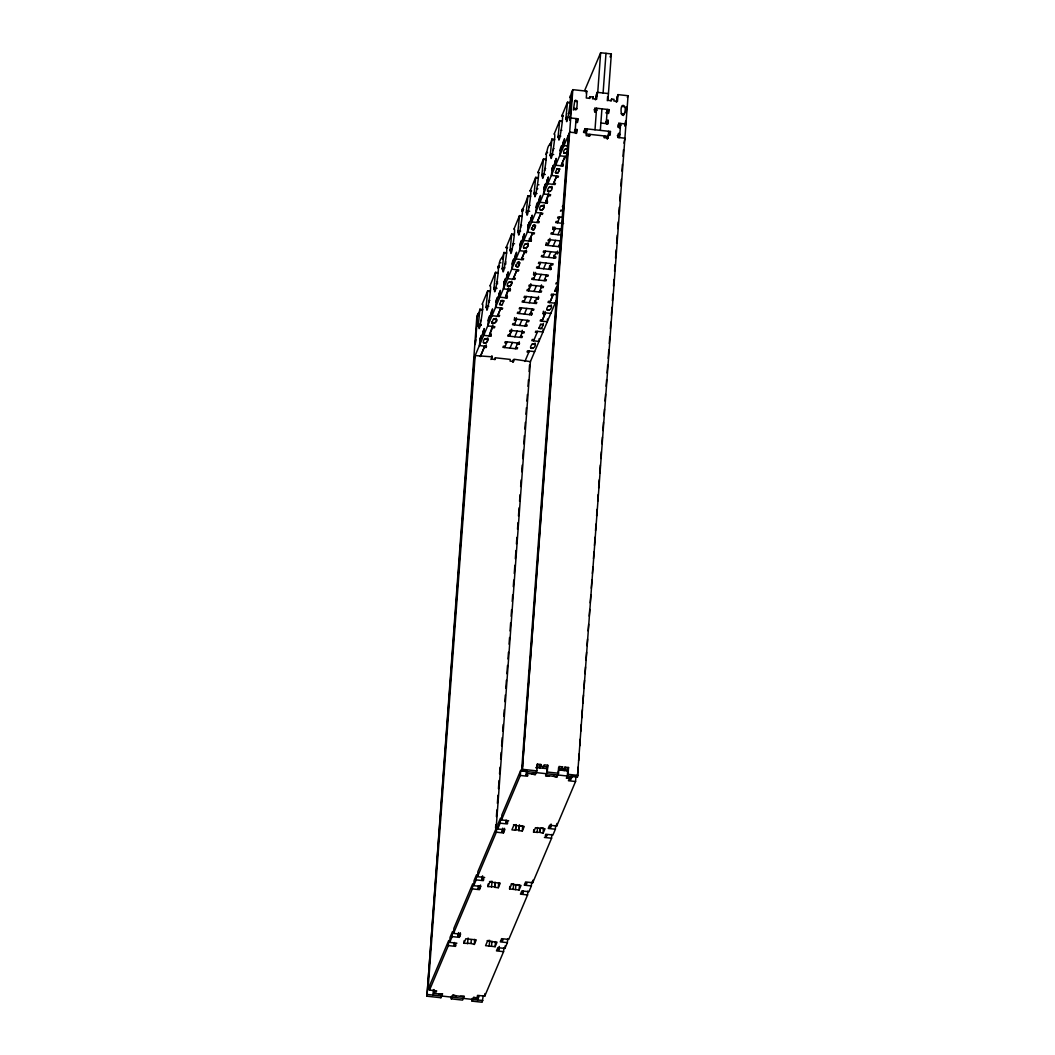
<?xml version="1.0" encoding="UTF-8"?>
<svg xmlns="http://www.w3.org/2000/svg" width="1055" height="1055" viewBox="0 0 1055 1055"><rect width="100%" height="100%" fill="white"/><g stroke="black" fill="none" stroke-linecap="round" stroke-linejoin="round"><path stroke-width="1.5" d="M503.38 257.038C498.29 257.934 499.371 269.539 497.709 267.548C500.518 263.697 493.608 304.684 494.624 287.567L496.628 287.791M514.378 234.355L511.701 234.065L506.11 247.688C508.919 243.837 502.022 284.81 503.024 267.693L505.029 267.917M530.573 196.072L527.909 195.782C526.485 201.4 522.832 209.207 521.698 210.842C524.506 206.991 517.596 247.978 518.612 230.86L520.616 231.071M538.367 177.649L535.703 177.359L530.111 190.981C532.907 187.131 526.01 228.104 527.012 210.987L529.689 211.277M546.16 159.226L543.496 158.936L537.905 172.558C540.701 168.708 533.804 209.681 534.806 192.564L536.138 192.722M570.162 102.52L567.485 102.23L561.893 115.852C564.689 111.817 557.818 153.015 558.794 135.858L560.798 136.082M482.597 309.484L479.92 309.194L478.205 326.14L479.036 324.413L481.04 324.624M479.036 324.413C478.021 341.517 484.931 300.543 482.122 304.394L487.713 290.771L490.39 291.061M488.834 306.201L486.83 305.99C485.814 323.094 492.725 282.12 489.916 285.971L495.507 272.348L498.184 272.652M495.507 272.348L493.819 289.36L494.624 287.567M506.585 252.778L503.908 252.488L502.22 269.487L503.024 267.693M511.701 234.065L510.013 251.064L510.818 249.283L512.15 249.428M510.818 249.283C509.816 266.388 516.713 225.414 513.904 229.265L519.495 215.642L522.172 215.932M519.495 215.642L517.807 232.654L518.612 230.86M535.703 177.359L534.015 194.357L534.806 192.564M543.496 158.936L541.769 175.882L542.6 174.154L545.277 174.444M542.6 174.154C541.597 191.258 548.495 150.285 545.699 154.136C547.334 156.166 546.319 144.377 551.369 143.625M554.574 139.366L551.897 139.075L550.169 156.021L551 154.281L553.677 154.571M551 154.281C549.998 171.398 556.895 130.424 554.099 134.262L559.691 120.652L562.368 120.943M559.691 120.652L558.003 137.651L558.794 135.858M567.485 102.23L565.797 119.228L566.588 117.435L567.933 117.593M566.588 117.435C565.586 134.552 572.483 93.578 569.687 97.429C571.335 97.311 569.99 94.634 572.825 89.662L586.778 91.192L586.277 97.996L589.851 98.379L589.969 96.691L593.24 97.047L593.108 98.748L596.668 99.13L597.17 92.339L608.432 93.565M438.775 993.929L442.586 993.757L440.898 997.727L426.945 996.197L476.86 316.5L478.126 313.506L479.392 313.744M426.945 996.197L474.46 357.276M475.502 343.112L477.559 314.799M429.53 990.091L429.899 984.988L448.731 940.493L448.349 945.596L429.53 990.091L436.651 990.869L436.177 992.003L434.396 991.806L433.012 995.076L433.407 989.643M480.249 339.328L480.368 337.626L479.405 345.552L486.526 346.343L486.052 347.477L484.271 347.28L480.513 356.155M480.645 338.378L481.251 335.543L481.12 337.244M434.014 989.55L433.724 993.375L442.335 994.324M482.728 333.459L483.335 330.624L483.203 332.325M483.599 331.389L484.205 328.553L483.718 335.345L490.852 336.136L491.327 335.002L489.546 334.804L492.777 325.072M486.052 347.477L486.236 344.919M488.557 319.665L488.689 317.964L487.726 325.903L494.848 326.681L494.373 327.815L492.593 327.617M488.966 318.716L489.573 315.88L489.441 317.581M483.427 342.638L486.091 342.928C491.788 337.284 482.333 337.02 483.427 342.638C486.052 344.998 488.241 340.317 487.806 337.877M491.037 313.81L491.643 310.974L491.525 312.676M440.898 997.727L441.096 995.01M491.92 311.726L492.527 308.891L492.039 315.696L499.16 316.474L499.648 315.34L497.868 315.142L500.413 309.089L502.193 309.286L502.668 308.152L495.547 307.374L496.523 299.435L496.404 301.137M490.852 336.136L491.037 333.578M491.841 321.709C491.604 326.312 498.131 321.432 496.114 318.214M491.894 355.693L491.67 359.096L495.23 359.491L495.362 357.79L510.198 359.412L510.079 361.113L513.64 361.509L513.772 359.808M449.707 942.379L450.089 937.288L452.542 931.486L452.16 936.589L449.707 942.379L456.841 943.17L454.178 945.043L455.958 945.24L455.483 946.375L448.349 945.596M496.8 300.2L497.406 297.365L497.274 299.066M498.883 295.281L499.49 292.446L499.358 294.147M499.754 293.198L500.36 290.362L499.859 297.167L506.993 297.945L507.468 296.811L505.688 296.613L508.444 288.015M453.518 933.385L453.901 928.281L472.719 883.787L472.35 888.877L453.518 933.385L460.653 934.163L457.989 936.036L459.769 936.233L459.954 933.688M454.178 945.043L454.362 942.497M460.428 996.302L464.226 996.131L462.552 1000.1L451.289 998.861L451.487 996.144M504.237 282.621L504.356 280.92L503.393 288.846L510.528 289.624L510.04 290.758L508.259 290.573M504.633 281.672L505.24 278.837L505.121 280.538M457.989 936.036L458.173 933.49M458.384 935.099L458.569 932.554M506.717 276.753L507.323 273.918L507.191 275.619M507.6 274.682L508.207 271.847L507.719 278.639L514.84 279.417L515.315 278.283L513.534 278.098L516.581 270.911L518.361 271.109L518.836 269.975L511.701 269.183L512.677 261.258L512.559 262.959M452.16 936.589L459.294 937.367L459.479 934.822M460.165 935.297L460.349 932.752M506.993 297.945L507.178 295.4M510.04 290.758L510.224 288.213M512.954 262.009L513.561 259.174L513.429 260.875M507.415 285.931L510.093 286.221C515.803 280.498 506.215 280.353 507.415 286.011C510.238 288.173 512.084 283.61 511.794 281.171M471.282 939.649L471.005 943.46L463.936 943.289L464.121 940.73M515.038 257.09L515.644 254.268L515.513 255.956M509.657 333.472L509.446 336.189L511.846 330.518M515.908 255.02L516.515 252.185L516.027 258.976L523.161 259.767L523.636 258.633L521.856 258.435L524.414 252.382L526.194 252.58L526.682 251.446L519.535 250.668L520.511 242.729L520.392 244.43M515.842 264.99C518.704 273.773 522.027 252.831 515.737 266.269L518.401 266.559L520.01 262.787L517.332 262.484M511.583 329.107L511.398 331.666L509.618 331.468L510.093 330.334L524.348 331.89L523.873 333.024L522.093 332.826L522.278 330.281M467.497 943.671L468.117 938.014M516.383 317.766L516.198 320.311L514.418 320.127L514.603 317.568M473.708 885.673L474.077 880.582L476.53 874.78L476.148 879.883L473.708 885.673L480.829 886.451L478.166 888.336L479.946 888.534L480.144 885.976M520.788 243.481L521.394 240.659L521.275 242.347M513.007 362.076L513.178 359.808M522.871 238.575L523.478 235.74L523.346 237.441M523.755 236.491L524.361 233.656L523.873 240.461L530.995 241.239L531.469 240.105L529.689 239.907L532.248 233.867L534.028 234.052L534.516 232.918L527.368 232.14L528.357 224.214L528.225 225.902M477.506 876.679L477.889 871.575L496.707 827.08L496.338 832.171L477.506 876.679L484.641 877.457L481.977 879.329L483.757 879.527L483.282 880.661L476.148 879.883M478.166 888.336L478.363 885.791M471.005 943.46L474.328 944.423L474.697 939.332M517.293 344.167L519.073 344.365L519.258 341.82M526.194 252.58L526.379 250.035M528.634 224.966L529.228 222.13L529.109 223.831M483.256 995.617L482.175 1002.25L472.073 1001.142L472.284 998.426M480.355 887.585L480.539 885.04M523.57 247.74L526.247 248.031C529.241 245.868 527.988 242.505 525.179 243.969C519.508 250.681 530.006 249.086 527.948 242.98M481.977 879.329L482.161 876.784M482.372 878.393L482.57 875.848M529.399 238.325L529.201 241.041L532.722 232.72M530.705 220.047L531.311 217.211L531.192 218.913M531.588 217.963L532.195 215.141L531.707 221.932M531.509 227.946C534.489 236.584 537.799 215.853 531.404 229.225L534.081 229.515L535.676 225.73L533.012 225.44M530.995 241.239L531.179 238.694M528.845 288.107L528.647 290.824L531.047 285.153M477.744 997.239L477.546 999.969L478.93 996.698L477.15 996.5L477.625 995.366L484.759 996.144L503.578 951.65L503.868 947.825M530.784 283.742L530.586 286.287L528.806 286.103L529.294 284.969L543.536 286.525L543.061 287.659L541.281 287.461L541.466 284.916M536.547 206.253L536.665 204.551L535.703 212.477L542.837 213.268L542.349 214.402L540.569 214.205L537.536 221.392L539.316 221.576L538.828 222.71L531.694 221.932M536.942 205.303L537.549 202.468L537.43 204.169M495.27 882.93L494.993 886.754L487.924 886.582L488.109 884.024M539.026 200.384L539.633 197.562L539.501 199.25M535.571 272.401L535.386 274.946L533.606 274.762L533.79 272.203M539.909 198.314L540.503 195.478L540.028 202.27L547.149 203.061L547.624 201.927L545.844 201.729L548.587 193.131M519.548 312.372L517.768 312.188L517.293 313.322L531.549 314.878L531.733 312.333M495.56 828.109L495.81 824.694M496.404 816.61L496.892 809.923M497.38 803.356L497.973 795.259M498.448 788.692L499.055 780.476M499.543 773.908L500.03 767.236M500.624 759.125L501.112 752.452M501.6 745.885L502.193 737.682M502.668 731.207L503.169 724.548M503.763 716.424L504.25 709.764M504.844 701.654L505.332 694.994M505.82 688.427L506.413 680.211M506.888 673.736L507.508 665.441M507.983 658.953L508.47 652.307M509.064 644.17L509.552 637.523M510.04 630.956L510.633 622.753M511.121 616.252L511.609 609.619M512.202 601.469L512.69 594.835M513.284 586.686L513.772 580.065M514.26 573.498L514.853 565.282M515.341 558.768L515.948 550.512M516.423 543.984L516.91 537.377M517.504 529.201L517.992 522.594M518.48 516.027L519.073 507.824M519.561 501.283L520.049 494.69M520.643 486.513L521.13 479.906M521.724 471.73L522.212 465.136M522.7 458.582L523.293 450.353M523.781 443.812L524.388 435.57M524.863 429.029L525.35 422.435M525.944 414.246L526.432 407.665M526.92 401.111L527.395 394.53M528.001 386.328L528.489 379.747M529.082 371.545L529.57 364.977M491.485 886.965L492.105 881.307L489.48 881.611M534.74 300.622L534.542 303.339L536.929 297.668M495.929 831.208L530.414 361.628L514.009 359.241L512.888 361.891M484.759 996.144L484.944 993.599M544.38 187.724L544.512 186.023L543.523 193.962L550.657 194.74L550.169 195.874L548.389 195.676M497.696 828.966L498.066 823.863L500.518 818.073L500.149 823.177L497.696 828.966L504.818 829.744L502.167 831.63L503.947 831.828L503.459 832.962L496.338 832.171M544.789 186.775L545.382 183.939L545.264 185.64M491.92 941.218L491.551 946.309L495.112 946.704L497.024 942.168L487.502 941.126L485.577 945.662L489.151 946.045L489.757 940.387L487.146 940.691M539.725 209.563L542.402 209.853C548.086 204.208 538.63 203.945 539.725 209.563C542.323 211.91 544.512 207.215 544.103 204.802M487.924 886.582L489.85 882.046L500.241 883.18L498.316 887.717L494.755 887.321L495.125 882.231M535.017 343.046C537.259 349.192 526.485 350.735 532.261 344.036C533.975 342.888 537.14 345.42 532.261 344.036M536.481 298.802L538.261 299L538.446 296.455M546.859 181.869L547.466 179.034L547.347 180.735M547.743 179.785L548.349 176.95L547.848 183.755L554.97 184.533L555.457 183.399L553.677 183.201L556.249 177.148L558.029 177.345L558.504 176.211L551.369 175.433L552.345 167.494L552.227 169.196M500.149 823.177L507.27 823.955L507.758 822.821L505.965 822.623L508.629 820.75L501.507 819.959L501.877 814.869L520.708 770.374L526.405 770.994M547.149 203.061L547.334 200.503M502.167 831.63L502.351 829.072M498.316 887.717L498.685 882.613M502.562 830.681L502.747 828.135M539.171 338.695L538.96 341.411L531.826 340.62L532.3 339.486L534.081 339.684M559.031 245.499L560.812 245.696L560.337 246.83L546.081 245.261L546.266 242.716M495.112 946.704L495.481 941.601M503.459 832.962L503.657 830.404M552.622 168.259L553.229 165.424L553.097 167.125M504.343 830.878L504.527 828.333M551.923 186.273C554.046 192.353 543.562 194.028 549.154 187.249C550.908 186.115 554.033 188.634 549.154 187.249M548.033 242.742L547.835 245.459L550.235 239.788M545.158 311.436L544.973 313.981L543.193 313.783L543.378 311.238M505.965 822.623L506.163 820.078M554.706 163.34L555.299 160.505L555.181 162.206M543.325 323.397L543.233 324.663L540.569 324.373L538.96 328.237L540.371 328.751L541.637 328.448L543.246 324.663L540.582 324.373M543.167 329.239L542.969 331.956L535.821 331.178L535.347 332.312L537.127 332.496M549.972 238.377L549.787 240.922L548.007 240.725L548.481 239.591L561.154 240.988M555.576 161.257L556.183 158.421L555.695 165.226L562.829 166.004L563.304 164.87L561.524 164.672L564.557 157.498L566.337 157.696L566.825 156.562L559.678 155.771L560.667 147.845L560.535 149.546M503.578 951.65L496.457 950.871L496.931 949.737L498.712 949.922L498.91 947.377M498.712 949.922L499.305 946.441M549.629 265.636L549.431 268.181L551.224 268.379L550.736 269.513L536.481 267.957L536.969 266.823L538.749 267.007M554.772 227.036L554.587 229.581L552.807 229.383L552.991 226.838M550.736 269.513L550.921 266.968M547.479 319.032L547.281 321.749L540.147 320.971L540.622 319.836L542.402 320.021L544.973 313.981M560.944 148.597L561.537 145.761L561.418 147.463M553.928 255.257L553.73 257.974L556.13 252.303M551.185 304.869C553.466 310.948 542.732 312.636 548.415 305.858C550.103 304.737 553.321 307.137 548.415 305.858M563.014 143.678L563.621 140.843L563.502 142.544M563.898 141.607L564.504 138.772L564.003 145.564L568.289 146.038M499.121 948.986L497.34 948.788L497.815 947.654L504.936 948.445L505.134 945.887M509.578 888.956L511.49 884.42L521.025 885.462L519.1 889.998L509.578 888.956L509.763 886.398M564.016 145.564L564.385 140.473L560.073 150.68M562.829 166.004L563.014 163.459M555.669 253.437L557.462 253.635L557.647 251.09M515.473 830.259L516.093 824.588L515.473 830.259L511.912 829.863L513.838 825.327L524.23 826.474L522.304 831.01L518.744 830.615L519.126 825.524L522.687 825.907L522.304 831.01M504.936 948.445L507.389 942.643L507.666 938.818M501.507 819.959L520.326 775.465L520.708 770.374M566.337 157.696L566.535 155.138M568.263 135.554L521.843 767.671L522.568 765.97M513.139 889.339L513.745 883.681L511.134 883.985M616.226 102.098L617.953 94.62L628.055 95.728L577.415 777.126L522.199 771.06L568.988 133.853M570.03 119.69L572.074 91.363M563.713 152.856L566.39 153.146C572.074 147.502 562.632 147.238 563.713 152.856C566.324 155.217 568.474 150.496 568.091 148.096M522.199 771.06L572.825 89.662M518.744 830.615L519.363 824.957M515.539 889.602L515.908 884.512M520.326 775.465L527.46 776.243L527.935 775.109L526.155 774.924L526.432 771.1M527.012 770.638L526.814 773.355L535.426 774.291M519.1 889.998L519.482 884.894L517.095 884.631M575.028 132.732L576.07 118.569M576.795 108.652L574.118 108.362A1.345 1.266 22.9 0 0 575.384 109.786A1.345 1.266 22.9 0 0 576.821 108.665L577.349 101.161L575.608 100.172L574.724 100.871L573.406 110.063M576.201 133.497L576.307 131.229L574.527 131.031M576.98 122.736L577.876 118.767L570.715 117.989L569.766 120.257L570.254 116.287M574.579 131.031L575.305 129.33L577.085 129.528L576.834 132.93L569.674 132.139L473.708 358.977M577.876 118.767L577.626 122.169L575.845 121.971M527.856 891.119L527.579 894.943L520.445 894.152L520.933 893.018L522.713 893.216L522.898 890.671M536.441 768.515L537.364 764.097L540.925 764.479L540.081 767.882L540.213 766.181L536.652 765.798M531.865 773.908L535.188 774.858L536.863 770.889L537.364 764.097M584.022 132.64L584.918 128.67L610.449 131.479L610.199 134.882L608.419 134.684L607.693 136.385M584.918 128.67L584.668 132.073L586.448 132.271M540.054 828.505L539.764 832.329L533.566 832.237L533.751 829.692M522.713 893.216L523.109 892.279L521.328 892.082L521.803 890.948L528.937 891.726L531.377 885.936L531.667 882.112M531.377 885.936L524.256 885.158L524.731 884.024L526.524 884.222L526.92 883.272L525.139 883.088L525.614 881.954L532.735 882.732L532.933 880.187M537.127 832.632L537.509 827.542M539.619 831.617L539.817 829.072M595.429 99.816L597.17 92.339M595.06 109.957L594.901 112.226L596.576 108.256L594.994 129.778M595.89 98.629L597.737 92.405L600.651 52.75L611.346 53.924L607.931 100.37L611.491 100.753L611.623 99.065L614.023 99.328L613.891 101.016L617.465 101.412L617.953 94.62M546.543 773.737L547.756 765.231L544.195 764.849L542.758 768.251M596.049 99.473L596.457 94.04M549.378 775.821L545.58 776.005L547.255 772.036L547.756 765.231M539.764 832.329L543.088 833.292L543.47 828.188L541.096 827.924M600.335 130.372L601.917 108.85M603.091 92.985L605.992 53.33M555.655 825.406L555.378 829.23L548.244 828.452L548.732 827.318L550.512 827.502L550.697 824.957M550.512 827.502L551.092 824.021M532.735 882.732L551.567 838.237L551.844 834.413M557.792 774.963L558.082 771.139M607.311 100.713L607.614 96.638M553.519 776.282L556.842 777.232L558.517 773.262L559.018 766.471L562.579 766.866L561.735 770.256L561.853 768.567L558.293 768.172M606.229 123.593L607.271 109.43M607.377 124.358L607.535 122.09L605.755 121.892M608.168 113.597L608.326 111.329L606.546 111.131M606.48 120.191L608.26 120.389L608.01 123.791L600.875 123M596.326 111.659L594.545 111.461L594.796 108.058L609.052 109.628L608.801 113.03L607.021 112.832M550.908 826.566L549.128 826.368L549.602 825.234L556.737 826.025L556.921 823.467M607.535 138.653L607.667 136.372M608.669 131.282L608.168 138.073L604.607 137.691L604.726 135.99L604.014 137.691M609.566 135.449L609.698 133.181M564.979 767.13L564.135 770.519L564.979 767.13L568.54 767.513L568.052 774.317L566.364 778.287L570.175 778.102M567.326 776.018L567.827 769.214L562.46 768.554M616.845 101.755L617.241 96.322M617.966 127.233L618.85 123.264L625.971 124.042L625.022 126.31M618.481 126.943L618.85 123.264M619.061 127.84L619.298 124.582M571.559 775.517L571.362 778.234L566.601 777.72M619.311 132.653L619.114 135.924L617.281 135.726M619.667 127.774L619.905 124.516M619.588 137.612L620.63 123.461L619.667 125.73M621.355 113.544L624.033 113.835A1.345 1.266 22.9 0 1 622.595 114.969A1.345 1.266 22.9 0 1 621.355 113.544C619.232 99.935 629.294 105.302 623.307 115.536M556.737 826.025L575.555 781.518L575.938 776.427L571.652 775.952M625.101 125.176L625.51 122.34M626.433 107.056L626.499 108.757M577.415 777.126L578.153 767.091M578.628 760.695L579.116 753.956M579.709 745.911L580.21 739.186M580.804 731.141L581.292 724.403M581.78 717.835L582.36 709.791M582.848 703.21L583.455 695.008M583.929 688.44L584.536 680.224M585.024 673.657L585.512 666.945M586 660.377L586.593 652.161M587.068 645.739L587.556 639.027M588.149 630.956L588.65 624.257M589.244 616.173L589.732 609.474M590.22 602.906L590.813 594.822M591.288 588.255L591.895 580.039M592.383 573.472L592.87 566.786M593.464 558.688L593.952 552.016M594.44 545.448L595.033 537.232M595.508 530.771L595.996 524.098M596.602 515.987L597.09 509.328M597.684 501.217L598.172 494.544M598.66 487.977L599.253 479.774M599.728 473.299L600.348 464.991M600.823 458.516L601.31 451.857M601.904 443.733L602.392 437.087M602.88 430.519L603.473 422.303M603.948 415.815L604.436 409.169M605.043 401.032L605.53 394.399M606.124 386.249L606.612 379.615M607.1 373.048L607.693 364.845M608.181 358.331L608.788 350.062M609.263 343.548L609.75 336.927M610.344 328.764L610.832 322.157M611.32 315.59L611.913 307.374M612.401 300.846L612.876 294.24M613.483 286.076L613.97 279.469M614.564 271.293L615.052 264.686M615.54 258.119L616.133 249.916M616.621 243.375L617.228 235.133M617.702 228.592L618.19 221.998M618.784 213.809L619.272 207.215M619.747 200.674L620.235 194.08M620.841 185.891L621.316 179.31M621.923 171.108L622.41 164.527M623.004 156.325L623.492 149.757M623.98 143.19L624.929 138.205L617.808 137.427L618.059 134.025L619.839 134.222L618.349 137.612M625.259 125.743L625.602 121.022M626.182 113.162L626.644 106.858M487.713 290.771L486.025 307.77L486.83 305.99M527.896 195.9L526.221 212.78L527.012 210.987M487.713 339.143L485.023 338.853M499.569 304.526L501.231 300.596L502.694 300.398L503.855 300.886L502.193 304.816L499.569 304.526L502.246 304.75M511.701 282.437L509.011 282.147M544.011 206.068L541.321 205.778M555.405 172.598L557.066 168.655L559.691 168.945L558.029 172.875L556.565 173.086L555.405 172.598L558.069 172.809L559.691 168.945L557 168.734M567.999 149.362L565.309 149.072M554.653 291.101L557.33 291.404L554.627 291.18L556.288 287.25L557.515 287.026M479.92 309.194L478.363 315.577L478.126 313.506M503.908 252.488L502.351 258.871L502.167 256.879M551.897 139.075L550.328 145.458L550.143 143.454M476.966 322.725L476.715 326.127M571.494 99.289L571.243 102.691M476.201 333.209L475.95 336.598M570.729 109.773L570.478 113.175M475.726 339.71L474.75 344.814M584.655 90.559L600.651 52.75M479.774 340.462L484.1 330.255M488.096 320.799L492.408 310.592M495.916 302.271L500.241 292.064M503.776 283.755L508.088 273.548M512.084 264.093L516.409 253.886M519.93 245.564L524.243 235.357M527.764 227.049L532.076 216.842M536.085 207.387L540.397 197.18M543.905 188.858L548.218 178.651M551.752 170.33L556.077 160.123M586.066 92.893L586.778 91.192M493.358 319.203L491.736 322.975L494.413 323.265C502.483 317.515 488.069 318.953 496.008 319.494M589.244 98.392L589.969 96.691M480.315 356.577L484.733 346.146M489.058 335.938L493.054 326.483M497.367 316.276L500.888 307.955M505.213 297.747L508.734 289.439M513.047 279.232L517.042 269.777M521.368 259.57L524.876 251.248M537.035 222.513L541.03 213.07M545.356 202.863L548.877 194.542M553.189 184.335L556.71 176.014M561.036 165.806L565.032 156.364M575.595 132.93L577.085 129.528M592.514 98.748L593.24 97.047M610.067 56.944L611.346 53.924M585.011 132.838L586.699 128.868L586.198 135.673L589.758 136.055L589.89 134.354L589.165 136.055M490.918 359.478L492.039 356.827L475.185 355.575L428.04 989.392L429.82 989.59M494.637 359.491L495.362 357.79M514.418 320.127L514.893 318.992L529.148 320.549L528.661 321.683L526.88 321.485M533.606 274.762L534.081 273.627L548.336 275.184L547.861 276.318L546.081 276.12M546.081 245.261L546.569 244.127L548.349 244.325M552.807 229.383L553.282 228.249L561.194 229.12M560.482 211.237L560.957 210.103L562.737 210.301M562.882 205.567L562.394 206.701L564.174 206.899M504.659 347.53L507.046 341.86M514.247 324.848L516.647 319.177M519.047 313.506L521.447 307.836M523.847 302.165L526.247 296.495M533.448 279.483L535.848 273.812M538.248 268.141L540.635 262.471M543.035 256.8L545.435 251.13M552.635 234.118L555.036 228.447M557.436 222.776L559.836 217.106M562.236 211.435L564.029 207.189M610.898 100.766L611.623 99.065M609.052 109.628L607.614 113.03L605.821 112.832M510 348.124L512.4 342.453M514.8 336.782L517.201 331.112M519.601 325.441L521.988 319.771M524.388 314.1L526.788 308.429M529.188 302.759L531.588 297.088M533.988 291.417L536.388 285.747M538.788 280.076L541.189 274.406M543.589 268.735L545.989 263.064M548.389 257.394L550.789 251.723M553.189 246.052L555.576 240.382M557.976 234.711L560.376 229.041M606.823 123.791L608.26 120.389M515.341 348.704L517.741 343.033M520.141 337.363L522.542 331.692M524.942 326.021L527.342 320.351M529.742 314.68L532.142 309.01M539.329 291.998L541.729 286.327M544.129 280.656L546.53 274.986M548.93 269.315L551.33 263.644M558.53 246.633L560.93 240.962M519.073 344.365L519.548 343.231L505.292 341.675L504.818 342.809L506.598 343.007M531.549 314.878L532.023 313.744L530.243 313.546M538.261 299L538.749 297.866L524.493 296.31L524.005 297.444L525.786 297.629M557.462 253.635L557.937 252.501L543.681 250.945L543.206 252.079L544.987 252.264M607.179 139.023L608.3 136.385L586.316 133.972M608.986 134.882L610.449 131.479M627.329 97.429L628.055 95.728M620.195 127.286L618.599 126.666M543.193 313.783L543.681 312.649L550.802 313.427M555.814 283.914L556.302 282.78M524.889 361.469L529.307 351.025M533.619 340.818L537.615 331.376M541.94 321.168L545.461 312.847M549.774 302.64L553.295 294.319M530.23 362.05L556.288 300.451M526.155 774.924L527.54 771.653M459.294 937.367L459.769 936.233M479.946 888.534L479.471 889.668L472.35 888.877M463.936 943.289L465.848 938.752L476.24 939.886L474.328 944.423M539.487 767.882L540.925 764.479M451.289 998.861L452.977 994.891L456.301 995.854M533.566 832.237L535.492 827.7L545.013 828.755L543.088 833.292M561.141 770.269L562.579 766.866M489.151 946.045L491.551 946.309M567.102 770.915L568.54 767.513M472.073 1001.142L473.761 997.173L477.084 998.136M572.074 776.533L570.689 779.803L568.909 779.605L568.434 780.74L575.555 781.518M527.579 894.943L508.747 939.438L501.626 938.66L501.138 939.794L502.919 939.979L502.523 940.928L500.743 940.73L500.268 941.864L507.389 942.643M555.378 829.23L552.926 835.019L545.791 834.241L545.316 835.375L547.097 835.573L544.446 837.446L551.567 838.237M550.183 191.403L547.558 191.034M533.263 348.176L530.665 347.82M570.214 95.768L571.546 95.913M574.645 101.28L577.309 101.583M621.883 106.463L624.547 106.753M568.777 102.889L570.109 103.034M594.071 109.76L597.249 110.116M568.276 113.465L568.935 113.544M561.919 115.391L563.251 115.536M561.893 115.852L563.225 115.997M565.757 118.015L567.089 118.16M566.535 119.215L567.208 119.294M618.125 124.965L620.973 125.281M560.983 121.312L562.315 121.457M584.167 130.372L587.081 130.688M583.441 132.073L586.343 132.389M561.194 130.187L561.867 130.266M557.963 136.425L559.968 136.649M553.189 139.722L554.521 139.867M553.4 148.61L554.073 148.689M552.688 150.311L553.348 150.39M546.226 152.474L547.558 152.619M550.169 154.848L551.501 154.993M544.776 159.595L546.121 159.74M545 168.484L545.672 168.549M544.275 170.185L544.947 170.251M537.905 172.558L539.237 172.704M541.769 174.721L542.428 174.787M536.995 178.018L538.327 178.163M538.235 184.704L538.907 184.783M536.481 188.594L537.826 188.753M530.138 190.52L531.469 190.665M530.111 190.981L531.443 191.126M533.975 193.144L537.087 193.487M534.753 194.344L535.426 194.423M529.201 196.441L530.533 196.586M529.412 205.316L530.085 205.395M528.7 207.017L529.359 207.096M522.238 209.18L523.57 209.325M521.724 210.38L523.069 210.525M521.698 210.842L523.043 210.987M562.829 217.436L558.082 216.908L557.594 218.042L559.374 218.24M520.788 216.301L522.133 216.446M557.937 221.642L556.156 221.445L555.682 222.579L563.594 223.449M521.012 225.19L521.671 225.256M520.286 226.891L520.959 226.957M553.137 232.984L551.356 232.786L550.881 233.92L561.985 235.146M517.781 231.427L519.113 231.573M512.994 234.724L514.339 234.869M525.166 243.969L527.843 244.259M513.218 243.613L514.55 243.758M512.493 245.314L513.165 245.38M506.136 247.226L507.481 247.371M506.11 247.688L507.455 247.833M509.987 249.85L511.319 249.995M510.765 251.05L511.438 251.13M543.549 255.666L541.769 255.481L541.281 256.616L555.537 258.172L556.011 257.038L554.231 256.84M505.2 253.147L506.545 253.292M540.186 263.605L538.406 263.42L538.881 262.286L553.137 263.842L552.662 264.976L550.881 264.779M505.424 262.022L506.084 262.102M499.595 262.682L500.94 262.827M504.699 263.724L506.044 263.869M498.237 265.886L499.582 266.045M497.736 267.086L499.068 267.231M497.709 267.548L499.041 267.693M502.193 268.273L504.198 268.484M496.8 273.008L498.131 273.153M533.949 278.349L532.168 278.164L531.694 279.298L545.936 280.854L546.424 279.72L544.644 279.522M497.011 281.896L497.683 281.962M496.298 283.597L497.63 283.742M529.148 289.69L527.368 289.505L526.893 290.639L541.136 292.195L541.624 291.061L539.844 290.864M557.304 294.767L551.501 294.121L551.013 295.255L552.807 295.453L550.248 301.506L548.468 301.308L547.993 302.442L555.115 303.22M493.78 288.134L496.905 288.477M489.006 291.431L490.338 291.576M524.348 301.031L522.568 300.846L522.093 301.981L536.349 303.537L536.824 302.403L535.043 302.205M501.178 300.675L503.855 300.965M489.23 300.319L489.889 300.385M488.505 302.02L489.177 302.086M546.82 309.629L549.484 309.919M520.999 308.97L519.218 308.785L519.693 307.651L533.949 309.207L533.461 310.341L531.68 310.144M481.212 309.854L482.544 309.999M514.761 323.714L512.981 323.529L512.493 324.663L526.748 326.219L527.223 325.085L525.443 324.887M480.711 320.443L481.383 320.509M538.973 328.158L541.65 328.448M478.192 324.98L481.317 325.322M478.983 326.18L479.643 326.259M509.961 335.068L508.18 334.87L507.692 336.004L521.948 337.56L522.423 336.426L520.643 336.229M505.16 346.409L503.38 346.211L502.892 347.346L517.148 348.902L517.636 347.768L515.842 347.57M534.648 351.618L527.513 350.827L527.025 351.961L528.806 352.159M540.806 766.181L547.044 766.932M535.927 767.499L546.912 768.633M558.174 769.873L567.696 770.915M522.911 769.359L536.863 770.889M547.255 772.036L558.517 773.262M568.052 774.317L578.14 775.412M545.817 775.438L557.08 776.665M513.482 824.904L515.855 825.155M515.724 829.692L518.981 830.048M452.727 995.458L463.989 996.698M473.524 997.74L478.271 998.267M427.671 994.496L482.9 1000.549"/></g></svg>
